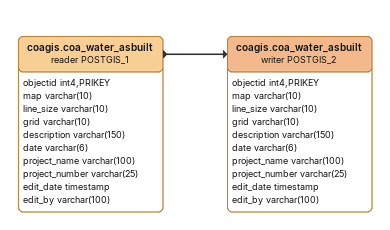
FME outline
coagis.coa_water_asbuilt (reader POSTGIS_1)
    attributes: objectid int4,PRIKEY, map varchar(10), line_size varchar(10), grid varchar(10), description varchar(150), date varchar(6), project_name varchar(100), project_number varchar(25), edit_date timestamp, edit_by varchar(100)
    -> coagis.coa_water_asbuilt (writer POSTGIS_2)
coagis.coa_water_asbuilt (writer POSTGIS_2)
    attributes: objectid int4,PRIKEY, map varchar(10), line_size varchar(10), grid varchar(10), description varchar(150), date varchar(6), project_name varchar(100), project_number varchar(25), edit_date timestamp, edit_by varchar(100)
